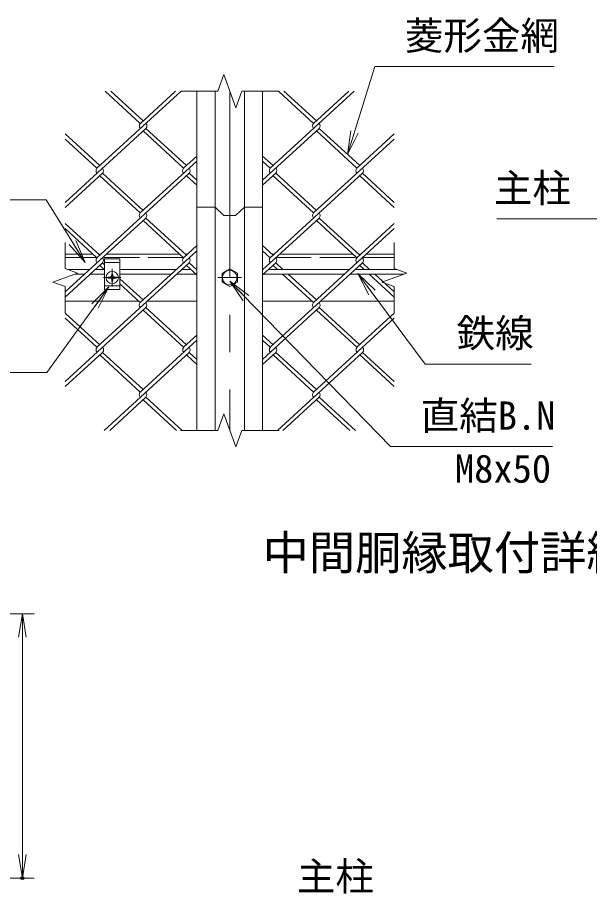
# Model space of a CAD drawing. Units: millimetres, scale not verified. Extents: x -4200 to 4200, y -2970 to 2970.
# Drawn here: x 1590 to 2564, y -573 to 903 of the extents above; entities that cross this region are included whole.
import ezdxf
from ezdxf.enums import TextEntityAlignment as Align

# ---------------------------------------------------------------- set-up
doc = ezdxf.new("R2010")
doc.units = ezdxf.units.MM
doc.header["$LTSCALE"] = 10
doc.header["$PDMODE"] = 32
doc.header["$PDSIZE"] = 5
doc.linetypes.add('DASHED', pattern=[7.5, 6, -1.5])
doc.linetypes.add('USER1', pattern=[50.8, 31.75, -6.35, 6.35, -6.35])
for name, color, linetype, lineweight in [('0-0_D-STR1', 1, 'Continuous', 18), ('0-1_D-STR-DIM', 7, 'Continuous', 13), ('0-2_0', 7, 'Continuous', 18), ('0-5_D-STR3', 3, 'Continuous', 13), ('0-6_D-BMK', 2, 'USER1', 13), ('0-7_D-STR2', 7, 'Continuous', 13), ('0-8_D-STR-TXT', 7, 'Continuous', 13)]:
    doc.layers.add(name, color=color, linetype=linetype, lineweight=lineweight)
doc.layers.add('0-3_Defpoints', color=7, linetype='Continuous')
doc.layers.add('0-4_D-TTL-TXT', color=7, linetype='Continuous')
doc.styles.add('ＭＳ ゴシック', font='')
doc.styles.get('ＭＳ ゴシック').set_extended_font_data('MS Gothic')

# ---------------------------------------------------------------- blocks, each defined once
blk = doc.blocks.new('_Open')
at = {"layer": '0-2_0'}
blk.add_line((-10, 1.667), (0, 0), dxfattribs=at)
blk.add_lwpolyline([(-10, -1.667), (0, 0), (-10, 0)], dxfattribs=at)

msp = doc.modelspace()

# ---------------------------------------------------------------- linework, layer by layer
at = {"layer": '0-0_D-STR1'}
for p, q in [((1895.12, 200.41), (1895.12, 777.83)), ((1926.12, 200.41), (1926.12, 777.83)), ((1976.12, 200.41), (1976.12, 777.83)), ((2007.12, 200.41), (2007.12, 777.83)), ((1718.5, 500.41), (1671.12, 500.41)), ((1731.91, 500.41), (1727.97, 500.41)), ((1865.95, 500.41), (1741.38, 500.41)), ((1879.36, 500.41), (1875.43, 500.41)), ((2022.88, 500.41), (2026.82, 500.41)), ((2036.29, 500.41), (2160.87, 500.41)), ((2170.34, 500.41), (2174.27, 500.41)), ((2183.75, 500.41), (2231.12, 500.41)), ((1671.12, 420.41), (1796.33, 420.41)), ((1811, 420.41), (1895.12, 420.41)), ((2091.24, 420.41), (2007.12, 420.41)), ((2231.12, 420.41), (2105.91, 420.41))]:
    msp.add_line(p, q, dxfattribs=at)
at = {"layer": '0-0_D-STR1', "linetype": 'DASHED'}
for p, q in [((1725.36, 494.41), (1671.12, 494.41)), ((1872.5, 494.41), (1734.52, 494.41)), ((2029.74, 494.41), (2167.73, 494.41)), ((2176.89, 494.41), (2231.12, 494.41))]:
    msp.add_line(p, q, dxfattribs=at)
at = {"layer": '0-0_D-STR1'}
msp.add_lwpolyline([(1895.12, 580.41), (1926.12, 580.41), (1941.12, 565.94), (1961.12, 565.94), (1976.12, 580.41), (2007.12, 580.41)], dxfattribs=at)
at = {"layer": '0-1_D-STR-DIM'}
for p, q in [((1930.6, 777.83), (1867.12, 777.83)), ((2035.12, 777.83), (1971.64, 777.83)), ((1671.12, 520.41), (1671.12, 475.8)), ((2231.12, 520.41), (2231.12, 475.8)), ((1671.12, 445.02), (1671.12, 400.41)), ((2231.12, 445.02), (2231.12, 400.41)), ((1930.6, 200.41), (1867.12, 200.41)), ((2035.12, 200.41), (1971.64, 200.41)), ((1254.6, -111.61), (1618.21, -111.61)), ((1598.21, -111.61), (1598.21, -561.61)), ((1254.6, -561.61), (1618.21, -561.61))]:
    msp.add_line(p, q, dxfattribs=at)
for points in [[(1930.6, 777.83), (1940.86, 806.03), (1961.38, 749.64), (1971.64, 777.83)], [(1671.12, 445.02), (1649.98, 452.71), (1692.27, 468.11), (1671.12, 475.8)], [(2231.12, 445.02), (2209.98, 452.71), (2252.27, 468.11), (2231.12, 475.8)], [(1930.6, 200.41), (1940.86, 228.6), (1961.38, 172.22), (1971.64, 200.41)]]:
    msp.add_lwpolyline(points, dxfattribs=at)
at = {"layer": '0-3_Defpoints'}
msp.add_point((1598.21, -561.61), dxfattribs=at)
at = {"layer": '0-5_D-STR3'}
for p, q in [((1738.12, 492.41), (1764.12, 492.41)), ((1738.12, 440.41), (1738.12, 492.41)), ((1713.01, 474.41), (1674.95, 474.41)), ((1738.12, 474.41), (1722.48, 474.41)), ((1764.12, 474.41), (1860.46, 474.41)), ((1869.93, 474.41), (1884.86, 474.41)), ((1951.12, 475.42), (1938.12, 467.92)), ((1964.12, 467.92), (1951.12, 475.42)), ((2155.37, 474.41), (2017.39, 474.41)), ((2234.95, 474.41), (2164.85, 474.41)), ((1704.28, 466.41), (1687.61, 466.41)), ((1738.12, 466.41), (1713.75, 466.41)), ((1747.46, 461.19), (1744.42, 461.14)), ((1744.42, 461.14), (1744.42, 459.68)), ((1744.42, 461.14), (1744.42, 459.68)), ((1747.46, 459.63), (1744.42, 459.68)), ((1749.32, 462.14), (1747.46, 461.19)), ((1749.32, 458.68), (1747.46, 459.63)), ((1749.36, 462.18), (1750.34, 464.02)), ((1749.36, 458.64), (1750.34, 456.8)), ((1750.39, 467.11), (1750.34, 464.02)), ((1750.34, 467.11), (1751.85, 467.11)), ((1751.85, 467.11), (1751.91, 464.02)), ((1752.89, 462.18), (1751.91, 464.02)), ((1752.89, 458.64), (1751.91, 456.8)), ((1752.92, 462.14), (1754.78, 461.19)), ((1752.92, 458.68), (1754.78, 459.63)), ((1754.78, 459.63), (1757.82, 459.68)), ((1764.12, 466.41), (1851.73, 466.41)), ((1861.2, 466.41), (1893.59, 466.41)), ((1938.12, 467.92), (1938.12, 452.9)), ((1964.12, 452.9), (1964.12, 467.92)), ((2146.64, 466.41), (2008.66, 466.41)), ((2247.61, 466.41), (2156.12, 466.41)), ((1750.39, 453.71), (1750.34, 456.8)), ((1750.39, 453.71), (1751.85, 453.71)), ((1751.85, 453.71), (1751.91, 456.8)), ((1938.12, 452.9), (1951.12, 445.4)), ((1951.12, 445.4), (1964.12, 452.9))]:
    msp.add_line(p, q, dxfattribs=at)
at = {"layer": '0-5_D-STR3', "linetype": 'DASHED'}
for p, q in [((1738.12, 486.41), (1764.12, 486.41)), ((1764.12, 446.41), (1738.12, 446.41))]:
    msp.add_line(p, q, dxfattribs=at)
at = {"layer": '0-5_D-STR3'}
for points in [[(1764.12, 492.41), (1764.12, 440.41), (1738.12, 440.41)], [(1754.78, 461.19), (1757.82, 461.14), (1757.82, 459.68)]]:
    msp.add_lwpolyline(points, dxfattribs=at)
for centre, radius in [((1951.12, 460.41), 12.5), ((1751.12, 460.41), 10.5)]:
    msp.add_circle(centre, radius, dxfattribs=at)
at = {"layer": '0-6_D-BMK'}
for p, q in [((1951.12, 777.83), (1951.12, 200.41)), ((1751.12, 475.29), (1751.12, 445.53)), ((1736.24, 460.41), (1766, 460.41)), ((1971.12, 460.41), (1931.12, 460.41))]:
    msp.add_line(p, q, dxfattribs=at)
at = {"layer": '0-7_D-STR2'}
for p, q in [((1868.26, 777.83), (1725.2, 646.75)), ((1798.93, 722.99), (1739.07, 777.83)), ((1803.67, 727.33), (1748.55, 777.83)), ((1859.02, 777.83), (1799.05, 722.88)), ((2163.17, 777.83), (2020.11, 646.75)), ((2093.84, 722.99), (2033.98, 777.83)), ((2098.58, 727.33), (2043.46, 777.83)), ((2153.7, 777.83), (2093.84, 722.99)), ((1808.4, 714.31), (1671.12, 588.51)), ((1872.66, 646.75), (1803.67, 709.96)), ((1877.39, 651.09), (1808.4, 714.31)), ((2103.31, 714.31), (2007.12, 626.16)), ((2167.57, 646.75), (2098.58, 709.96)), ((2172.31, 651.09), (2103.31, 714.31)), ((1729.94, 651.09), (1671.12, 704.98)), ((1725.2, 646.75), (1671.12, 696.3)), ((2231.12, 696.3), (2093.84, 570.51)), ((2231.12, 704.98), (2167.57, 646.75)), ((1895.12, 667.33), (1872.66, 646.75)), ((2024.85, 651.09), (2007.12, 667.33)), ((1895.12, 658.65), (1798.93, 570.51)), ((2020.11, 646.75), (2007.12, 658.65)), ((1734.68, 638.07), (1671.12, 579.83)), ((1882.13, 638.07), (1725.2, 494.27)), ((1803.67, 574.85), (1734.68, 638.07)), ((1895.12, 626.16), (1882.13, 638.07)), ((2029.59, 638.07), (2007.12, 617.48)), ((2177.04, 638.07), (2020.11, 494.27)), ((2098.58, 574.85), (2029.59, 638.07)), ((2231.12, 588.51), (2177.04, 638.07)), ((1798.93, 570.51), (1729.94, 633.73)), ((1895.12, 617.48), (1877.39, 633.73)), ((2093.84, 570.51), (2024.85, 633.73)), ((2231.12, 579.83), (2172.31, 633.73)), ((1808.4, 561.83), (1671.12, 436.03)), ((1877.39, 498.61), (1808.4, 561.83)), ((2103.31, 561.83), (2007.12, 473.68)), ((2172.31, 498.61), (2103.31, 561.83)), ((1729.94, 498.61), (1671.12, 552.5)), ((1872.66, 494.27), (1803.67, 557.49)), ((2167.57, 494.27), (2098.58, 557.49)), ((2231.12, 552.5), (2167.57, 494.27)), ((1725.2, 494.27), (1671.12, 543.82)), ((2231.12, 543.82), (2093.84, 418.03)), ((1895.12, 506.17), (1798.93, 418.03)), ((1895.12, 514.85), (1872.66, 494.27)), ((2024.85, 498.61), (2007.12, 514.85)), ((2020.11, 494.27), (2007.12, 506.17)), ((1734.68, 485.59), (1671.12, 427.35)), ((1882.13, 485.59), (1725.2, 341.79)), ((1737.4, 474.41), (1729.94, 481.25)), ((1738.12, 482.43), (1734.68, 485.59)), ((1895.12, 465), (1877.39, 481.25)), ((1895.12, 473.68), (1882.13, 485.59)), ((2029.59, 485.59), (2007.12, 465)), ((2177.04, 485.59), (2020.11, 341.79)), ((2032.31, 474.41), (2024.85, 481.25)), ((2041.78, 474.41), (2029.59, 485.59)), ((2179.77, 474.41), (2172.31, 481.25)), ((2189.24, 474.41), (2177.04, 485.59)), ((1803.67, 422.37), (1764.12, 458.6)), ((2093.84, 418.03), (2041.04, 466.41)), ((2098.58, 422.37), (2050.51, 466.41)), ((2231.12, 427.35), (2188.5, 466.41)), ((2231.12, 436.03), (2197.97, 466.41)), ((1798.93, 418.03), (1764.12, 449.92)), ((1808.4, 409.35), (1671.12, 283.55)), ((1729.94, 346.13), (1671.12, 400.02)), ((1872.66, 341.79), (1803.67, 405.01)), ((1877.39, 346.13), (1808.4, 409.35)), ((2103.31, 409.35), (2007.12, 321.2)), ((2167.57, 341.79), (2098.58, 405.01)), ((2172.31, 346.13), (2103.31, 409.35)), ((2231.12, 400.02), (2167.57, 341.79)), ((1725.2, 341.79), (1671.12, 391.34)), ((2231.12, 391.34), (2093.84, 265.55)), ((1895.12, 362.37), (1872.66, 341.79)), ((2024.85, 346.13), (2007.12, 362.37)), ((1895.12, 353.69), (1798.93, 265.55)), ((2020.11, 341.79), (2007.12, 353.69)), ((1734.68, 333.11), (1671.12, 274.87)), ((1798.93, 265.55), (1729.94, 328.77)), ((1803.67, 269.89), (1734.68, 333.11)), ((1882.13, 333.11), (1737.32, 200.41)), ((1895.12, 312.52), (1877.39, 328.77)), ((1895.12, 321.2), (1882.13, 333.11)), ((2029.59, 333.11), (2007.12, 312.52)), ((2093.84, 265.55), (2024.85, 328.77)), ((2098.58, 269.89), (2029.59, 333.11)), ((2177.04, 333.11), (2032.23, 200.41)), ((2231.12, 274.87), (2172.31, 328.77)), ((2231.12, 283.55), (2177.04, 333.11)), ((1808.4, 256.87), (1746.79, 200.41)), ((1860.54, 200.41), (1803.67, 252.53)), ((1870.02, 200.41), (1808.4, 256.87)), ((2103.31, 256.87), (2041.7, 200.41)), ((2155.45, 200.41), (2098.58, 252.53)), ((2164.93, 200.41), (2103.31, 256.87))]:
    msp.add_line(p, q, dxfattribs=at)
for centre, start, end in [((1803.77, 718.53), 137.5, 222.5), ((1803.77, 718.53), 317.5, 42.5), ((2098.68, 718.53), 137.5, 222.5), ((2098.68, 718.53), 317.5, 42.5), ((1729.94, 642.41), 137.5, 222.5), ((1729.94, 642.41), 317.5, 42.5), ((1877.39, 642.41), 137.5, 222.5), ((1877.38, 642.39), 317.5, 42.5), ((2024.96, 642.29), 137.5, 222.5), ((2024.85, 642.41), 317.5, 42.5), ((2172.41, 642.29), 137.5, 222.5), ((2172.41, 642.29), 317.5, 42.5), ((1803.66, 566.16), 137.5, 222.5), ((1803.66, 566.16), 317.5, 42.5), ((2098.57, 566.16), 137.5, 222.5), ((2098.57, 566.16), 317.5, 42.5), ((1729.94, 489.93), 137.5, 222.5), ((1729.94, 489.93), 317.5, 42.5), ((1877.39, 489.93), 137.5, 222.5), ((1877.38, 489.92), 317.5, 42.5), ((2024.96, 489.81), 137.5, 222.5), ((2024.85, 489.93), 317.5, 42.5), ((2172.41, 489.81), 137.5, 222.5), ((2172.41, 489.81), 317.5, 42.5), ((1803.66, 413.68), 137.5, 222.5), ((1803.66, 413.68), 317.5, 42.5), ((2098.7, 413.58), 137.5, 222.5), ((2098.7, 413.58), 317.5, 42.5), ((1730.06, 337.34), 137.5, 222.5), ((1730.06, 337.34), 317.5, 42.5), ((1877.51, 337.34), 137.5, 222.5), ((1877.38, 337.44), 317.5, 42.5), ((2024.97, 337.34), 137.5, 222.5), ((2024.97, 337.34), 317.5, 42.5), ((2172.53, 337.22), 137.5, 222.5), ((2172.53, 337.22), 317.5, 42.5), ((1803.66, 261.2), 137.5, 222.5), ((1803.66, 261.2), 317.5, 42.5), ((2098.7, 261.1), 137.5, 222.5), ((2098.7, 261.1), 317.5, 42.5)]:
    msp.add_arc(centre, 6.42, start, end, dxfattribs=at)
at = {"layer": '0-8_D-STR-TXT'}
for points in [[(2503.57, 819.59), (2198.08, 819.59), (2152.29, 671.88)], [(2405.88, 560.7), (2583.2, 560.7), (2675.16, 692.16)], [(1330.4, 592.52), (1638.69, 592.52), (1703.8, 488.05)], [(2464.41, 313.12), (2283.54, 313.12), (2170.46, 465.78)], [(2500.2, 173.08), (2224.66, 173.08), (1952.52, 452.72)], [(1265.79, 298.91), (1639.81, 298.91), (1744.17, 442.83)]]:
    msp.add_lwpolyline(points, dxfattribs=at)

# ---------------------------------------------------------------- block references
at = {"layer": '0-1_D-STR-DIM', "xscale": 4, "yscale": 4}
for p, rotation in [((1598.21, -111.61), 90), ((1598.21, -561.61), 270)]:
    msp.add_blockref('_Open', p, dxfattribs=dict(at, rotation=rotation))
at = {"layer": '0-8_D-STR-TXT', "xscale": 4, "yscale": 4}
for p, rotation in [((2151.7, 669.97), 252.77624), ((1704.86, 486.35), 301.93334), ((1951.12, 454.16), 134.22053), ((2169.27, 467.39), 126.528), ((1745.35, 444.45), 54.05188)]:
    msp.add_blockref('_Open', p, dxfattribs=dict(at, rotation=rotation))

# ---------------------------------------------------------------- texts
at = {"layer": '0-4_D-TTL-TXT', "style": 'ＭＳ ゴシック'}
msp.add_text('中間胴縁取付詳細', height=57.7, dxfattribs=at).set_placement((2007.1, -53.99), align=Align.BOTTOM_LEFT)
at = {"layer": '0-8_D-STR-TXT', "style": 'ＭＳ ゴシック'}
for s, p in [('菱形金網', (2249.26, 833.82)), ('主柱', (2400.81, 574.42)), ('鉄線', (2337.26, 327.48)), ('直結B.N', (2276.09, 187.06)), ('M8x50', (2334.45, 96.87)), ('主柱', (2065.44, -597.19))]:
    msp.add_text(s, height=48.09, dxfattribs=at).set_placement(p, align=Align.BOTTOM_LEFT)

doc.saveas('drawing.dxf')
